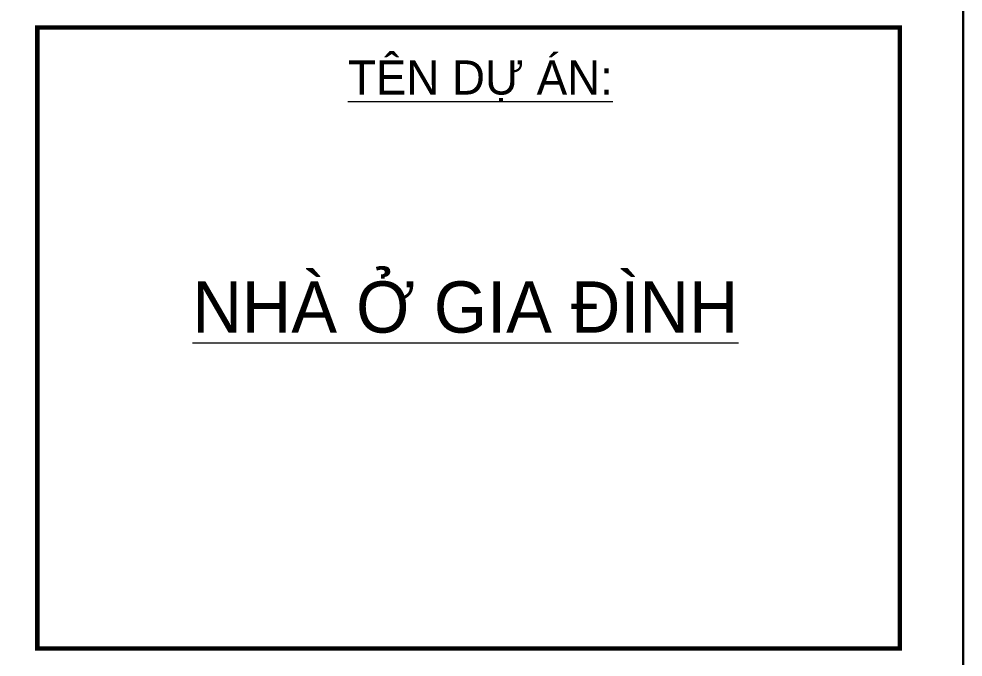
# Model space of a CAD drawing. Extents: x -2098986 to 943, y -1296280 to 73591.
# Drawn here: x -1655705 to -1650232, y -1209110 to -1205410 of the extents above; entities that cross this region are included whole.
import ezdxf

# ---------------------------------------------------------------- set-up
doc = ezdxf.new("R2010")
doc.units = 0
doc.header["$LTSCALE"] = 150
for name, color, linetype, lineweight in [('05.Text', 253, 'Continuous', 18), ('11.Khung bo', 32, 'Continuous', 50), ('12.Khung', 36, 'Continuous', 25)]:
    doc.layers.add(name, color=color, linetype=linetype, lineweight=lineweight)
doc.layers.add('Tpl_Bound', color=1, linetype='Continuous', plot=False)
doc.styles.add('VnAvantH', font='')
doc.styles.get('VnAvantH').set_extended_font_data('.VnAvantH')

# ---------------------------------------------------------------- blocks, each defined once
blk = doc.blocks.new('100')
at = {"layer": '11.Khung bo', "const_width": 26.7}
blk.add_lwpolyline([(1896212.6, -940539.9), (1901212.6, -940539.9), (1901212.6, -936939.9), (1896212.6, -936939.9)], close=True, dxfattribs=at)
blk.add_lwpolyline([(1896212.6, -940539.9), (1901212.6, -940539.9), (1901212.6, -936939.9), (1896212.6, -936939.9)], close=True, dxfattribs=at)
blk.add_lwpolyline([(1896212.6, -940539.9), (1901212.6, -940539.9), (1901212.6, -936939.9), (1896212.6, -936939.9)], close=True, dxfattribs=at)
at = {"layer": '12.Khung'}
blk.add_lwpolyline([(1901579.2, -945939.8), (1901579.2, -916240.1), (1859579.6, -916240.1), (1859579.6, -945939.8)], close=True, dxfattribs=at)
blk.add_lwpolyline([(1901579.2, -945939.8), (1901579.2, -916240.1), (1859579.6, -916240.1), (1859579.6, -945939.8)], close=True, dxfattribs=at)
blk.add_lwpolyline([(1901579.2, -945939.8), (1901579.2, -916240.1), (1859579.6, -916240.1), (1859579.6, -945939.8)], close=True, dxfattribs=at)
at = {"layer": '05.Text', "style": 'VnAvantH'}
for s, height, p in [('%%Utªn Dù ¸N:', 197.998, (1898013.5, -937328.6)), ('%%Unhµ ë gia ®×nh', 296.997, (1897111.5, -938708.8))]:
    blk.add_text(s, height=height, dxfattribs=at).set_placement(p)

msp = doc.modelspace()

# ---------------------------------------------------------------- linework, layer by layer
at = {"layer": 'Tpl_Bound', "color": 1}
msp.add_lwpolyline([(-1692231.5, -1214459.5), (-1692231.5, -1184759.5), (-1650231.5, -1184759.5), (-1650231.5, -1214459.5)], close=True, dxfattribs=at)

# ---------------------------------------------------------------- block references
at = {"layer": '05.Text', "xscale": 1.000009185772931, "yscale": 1.000009185772931, "zscale": 1.000009185772931}
msp.add_blockref('100', (-3551828.3, -268511), dxfattribs=at)

doc.saveas('drawing.dxf')
